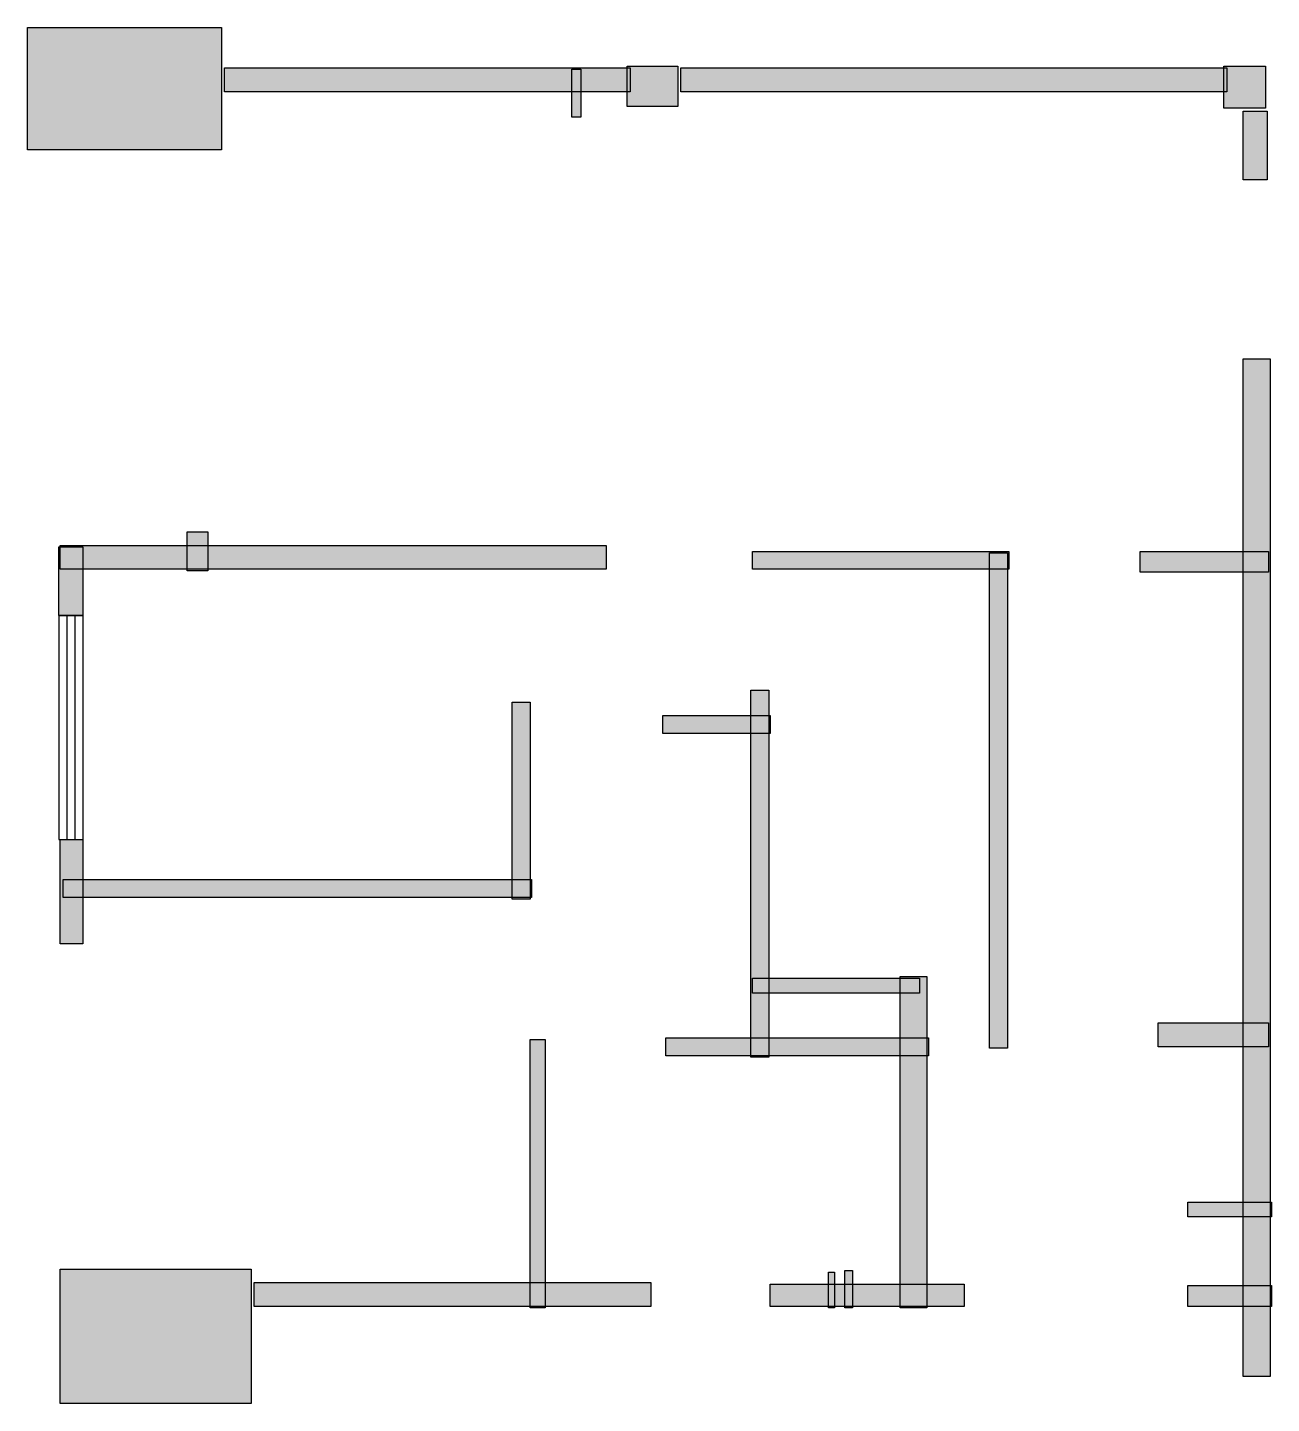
# Model space of a CAD drawing. Header units: centimetres. Extents: x 49 to 783, y 40 to 852.
import ezdxf

# ---------------------------------------------------------------- set-up
doc = ezdxf.new("R2010")
doc.units = ezdxf.units.CM
doc.layers.add('WALL', color=7, linetype='Continuous')
doc.layers.add('WINDOW', color=5, linetype='Continuous')

msp = doc.modelspace()

# ---------------------------------------------------------------- hatches: boundary and pattern name
at = {"layer": 'WALL'}
h = msp.add_hatch(color=256, dxfattribs=at)
h.dxf.hatch_style = 1
h.paths.add_polyline_path([(49.28, 851.84), (163.68, 851.84), (163.68, 779.68), (49.28, 779.68)])
h = msp.add_hatch(color=256, dxfattribs=at)
h.dxf.hatch_style = 1
h.paths.add_polyline_path([(165.44, 828.08), (404.8, 828.08), (404.8, 814), (165.44, 814)])
h = msp.add_hatch(color=256, dxfattribs=at)
h.dxf.hatch_style = 1
h.paths.add_polyline_path([(403.04, 828.96), (432.96, 828.96), (432.96, 805.2), (403.04, 805.2)])
h = msp.add_hatch(color=256, dxfattribs=at)
h.dxf.hatch_style = 1
h.paths.add_polyline_path([(434.72, 828.08), (756.8, 828.08), (756.8, 814), (434.72, 814)])
h = msp.add_hatch(color=256, dxfattribs=at)
h.dxf.hatch_style = 1
h.paths.add_polyline_path([(755.04, 828.96), (779.68, 828.96), (779.68, 804.32), (755.04, 804.32)])
h = msp.add_hatch(color=256, dxfattribs=at)
h.dxf.hatch_style = 1
h.paths.add_polyline_path([(370.48, 827.2), (375.76, 827.2), (375.76, 799.04), (370.48, 799.04)])
h = msp.add_hatch(color=256, dxfattribs=at)
h.dxf.hatch_style = 1
h.paths.add_polyline_path([(766.48, 802.56), (780.56, 802.56), (780.56, 762.08), (766.48, 762.08)])
h = msp.add_hatch(color=256, dxfattribs=at)
h.dxf.hatch_style = 1
h.paths.add_polyline_path([(766.48, 656.48), (782.32, 656.48), (782.32, 56.32), (766.48, 56.32)])
h = msp.add_hatch(color=256, dxfattribs=at)
h.dxf.hatch_style = 1
h.paths.add_polyline_path([(143.44, 554.4), (155.76, 554.4), (155.76, 531.52), (143.44, 531.52)])
h = msp.add_hatch(color=256, dxfattribs=at)
h.dxf.hatch_style = 1
h.paths.add_polyline_path([(67.76, 545.6), (81.84, 545.6), (81.84, 505.12), (67.76, 505.12)])
h = msp.add_hatch(color=256, dxfattribs=at)
h.dxf.hatch_style = 1
h.paths.add_polyline_path([(68.64, 546.48), (390.72, 546.48), (390.72, 532.4), (68.64, 532.4)])
h = msp.add_hatch(color=256, dxfattribs=at)
h.dxf.hatch_style = 1
h.paths.add_polyline_path([(476.96, 542.96), (628.32, 542.96), (628.32, 532.4), (476.96, 532.4)])
h = msp.add_hatch(color=256, dxfattribs=at)
h.dxf.hatch_style = 1
h.paths.add_polyline_path([(616.88, 542.08), (627.44, 542.08), (627.44, 249.92), (616.88, 249.92)])
h = msp.add_hatch(color=256, dxfattribs=at)
h.dxf.hatch_style = 1
h.paths.add_polyline_path([(705.76, 542.96), (781.44, 542.96), (781.44, 530.64), (705.76, 530.64)])
h = msp.add_hatch(color=256, dxfattribs=at)
h.dxf.hatch_style = 1
h.paths.add_polyline_path([(476.08, 461.12), (486.64, 461.12), (486.64, 244.64), (476.08, 244.64)])
h = msp.add_hatch(color=256, dxfattribs=at)
h.dxf.hatch_style = 1
h.paths.add_polyline_path([(335.28, 454.08), (345.84, 454.08), (345.84, 337.92), (335.28, 337.92)])
h = msp.add_hatch(color=256, dxfattribs=at)
h.dxf.hatch_style = 1
h.paths.add_polyline_path([(424.16, 446.16), (487.52, 446.16), (487.52, 435.6), (424.16, 435.6)])
h = msp.add_hatch(color=256, dxfattribs=at)
h.dxf.hatch_style = 1
h.paths.add_polyline_path([(68.64, 373.12), (81.84, 373.12), (81.84, 311.52), (68.64, 311.52)])
h = msp.add_hatch(color=256, dxfattribs=at)
h.dxf.hatch_style = 1
h.paths.add_polyline_path([(70.4, 349.36), (346.72, 349.36), (346.72, 338.8), (70.4, 338.8)])
h = msp.add_hatch(color=256, dxfattribs=at)
h.dxf.hatch_style = 1
h.paths.add_polyline_path([(564.08, 292.16), (579.92, 292.16), (579.92, 96.8), (564.08, 96.8)])
h = msp.add_hatch(color=256, dxfattribs=at)
h.dxf.hatch_style = 1
h.paths.add_polyline_path([(476.96, 291.28), (575.52, 291.28), (575.52, 282.48), (476.96, 282.48)])
h = msp.add_hatch(color=256, dxfattribs=at)
h.dxf.hatch_style = 1
h.paths.add_polyline_path([(716.32, 264.88), (781.44, 264.88), (781.44, 250.8), (716.32, 250.8)])
h = msp.add_hatch(color=256, dxfattribs=at)
h.dxf.hatch_style = 1
h.paths.add_polyline_path([(345.84, 255.2), (354.64, 255.2), (354.64, 96.8), (345.84, 96.8)])
h = msp.add_hatch(color=256, dxfattribs=at)
h.dxf.hatch_style = 1
h.paths.add_polyline_path([(425.92, 256.08), (580.8, 256.08), (580.8, 245.52), (425.92, 245.52)])
h = msp.add_hatch(color=256, dxfattribs=at)
h.dxf.hatch_style = 1
h.paths.add_polyline_path([(733.92, 159.28), (783.2, 159.28), (783.2, 150.48), (733.92, 150.48)])
h = msp.add_hatch(color=256, dxfattribs=at)
h.dxf.hatch_style = 1
h.paths.add_polyline_path([(68.64, 119.68), (181.28, 119.68), (181.28, 40.48), (68.64, 40.48)])
h = msp.add_hatch(color=256, dxfattribs=at)
h.dxf.hatch_style = 1
h.paths.add_polyline_path([(521.84, 117.92), (525.36, 117.92), (525.36, 96.8), (521.84, 96.8)])
h = msp.add_hatch(color=256, dxfattribs=at)
h.dxf.hatch_style = 1
h.paths.add_polyline_path([(531.52, 118.8), (535.92, 118.8), (535.92, 96.8), (531.52, 96.8)])
h = msp.add_hatch(color=256, dxfattribs=at)
h.dxf.hatch_style = 1
h.paths.add_polyline_path([(183.04, 111.76), (417.12, 111.76), (417.12, 97.68), (183.04, 97.68)])
h = msp.add_hatch(color=256, dxfattribs=at)
h.dxf.hatch_style = 1
h.paths.add_polyline_path([(487.52, 110.88), (601.92, 110.88), (601.92, 97.68), (487.52, 97.68)])
h = msp.add_hatch(color=256, dxfattribs=at)
h.dxf.hatch_style = 1
h.paths.add_polyline_path([(733.92, 110), (783.2, 110), (783.2, 97.68), (733.92, 97.68)])

# ---------------------------------------------------------------- linework, layer by layer
for points in [[(49.28, 851.84), (163.68, 851.84), (163.68, 779.68), (49.28, 779.68)], [(165.44, 828.08), (404.8, 828.08), (404.8, 814), (165.44, 814)], [(403.04, 828.96), (432.96, 828.96), (432.96, 805.2), (403.04, 805.2)], [(434.72, 828.08), (756.8, 828.08), (756.8, 814), (434.72, 814)], [(755.04, 828.96), (779.68, 828.96), (779.68, 804.32), (755.04, 804.32)], [(370.48, 827.2), (375.76, 827.2), (375.76, 799.04), (370.48, 799.04)], [(766.48, 802.56), (780.56, 802.56), (780.56, 762.08), (766.48, 762.08)], [(766.48, 656.48), (782.32, 656.48), (782.32, 56.32), (766.48, 56.32)], [(143.44, 554.4), (155.76, 554.4), (155.76, 531.52), (143.44, 531.52)], [(67.76, 545.6), (81.84, 545.6), (81.84, 505.12), (67.76, 505.12)], [(68.64, 546.48), (390.72, 546.48), (390.72, 532.4), (68.64, 532.4)], [(476.96, 542.96), (628.32, 542.96), (628.32, 532.4), (476.96, 532.4)], [(616.88, 542.08), (627.44, 542.08), (627.44, 249.92), (616.88, 249.92)], [(705.76, 542.96), (781.44, 542.96), (781.44, 530.64), (705.76, 530.64)], [(476.08, 461.12), (486.64, 461.12), (486.64, 244.64), (476.08, 244.64)], [(335.28, 454.08), (345.84, 454.08), (345.84, 337.92), (335.28, 337.92)], [(424.16, 446.16), (487.52, 446.16), (487.52, 435.6), (424.16, 435.6)], [(68.64, 373.12), (81.84, 373.12), (81.84, 311.52), (68.64, 311.52)], [(70.4, 349.36), (346.72, 349.36), (346.72, 338.8), (70.4, 338.8)], [(564.08, 292.16), (579.92, 292.16), (579.92, 96.8), (564.08, 96.8)], [(476.96, 291.28), (575.52, 291.28), (575.52, 282.48), (476.96, 282.48)], [(716.32, 264.88), (781.44, 264.88), (781.44, 250.8), (716.32, 250.8)], [(345.84, 255.2), (354.64, 255.2), (354.64, 96.8), (345.84, 96.8)], [(425.92, 256.08), (580.8, 256.08), (580.8, 245.52), (425.92, 245.52)], [(733.92, 159.28), (783.2, 159.28), (783.2, 150.48), (733.92, 150.48)], [(68.64, 119.68), (181.28, 119.68), (181.28, 40.48), (68.64, 40.48)], [(521.84, 117.92), (525.36, 117.92), (525.36, 96.8), (521.84, 96.8)], [(531.52, 118.8), (535.92, 118.8), (535.92, 96.8), (531.52, 96.8)], [(183.04, 111.76), (417.12, 111.76), (417.12, 97.68), (183.04, 97.68)], [(487.52, 110.88), (601.92, 110.88), (601.92, 97.68), (487.52, 97.68)], [(733.92, 110), (783.2, 110), (783.2, 97.68), (733.92, 97.68)]]:
    msp.add_lwpolyline(points, close=True, dxfattribs=at)
at = {"layer": 'WINDOW'}
for p, q in [((67.76, 505.12), (67.76, 373.12)), ((67.76, 505.12), (81.84, 505.12)), ((72.45, 505.12), (72.45, 373.12)), ((77.15, 505.12), (77.15, 373.12)), ((81.84, 505.12), (81.84, 373.12)), ((67.76, 373.12), (81.84, 373.12))]:
    msp.add_line(p, q, dxfattribs=at)

doc.saveas('drawing.dxf')
